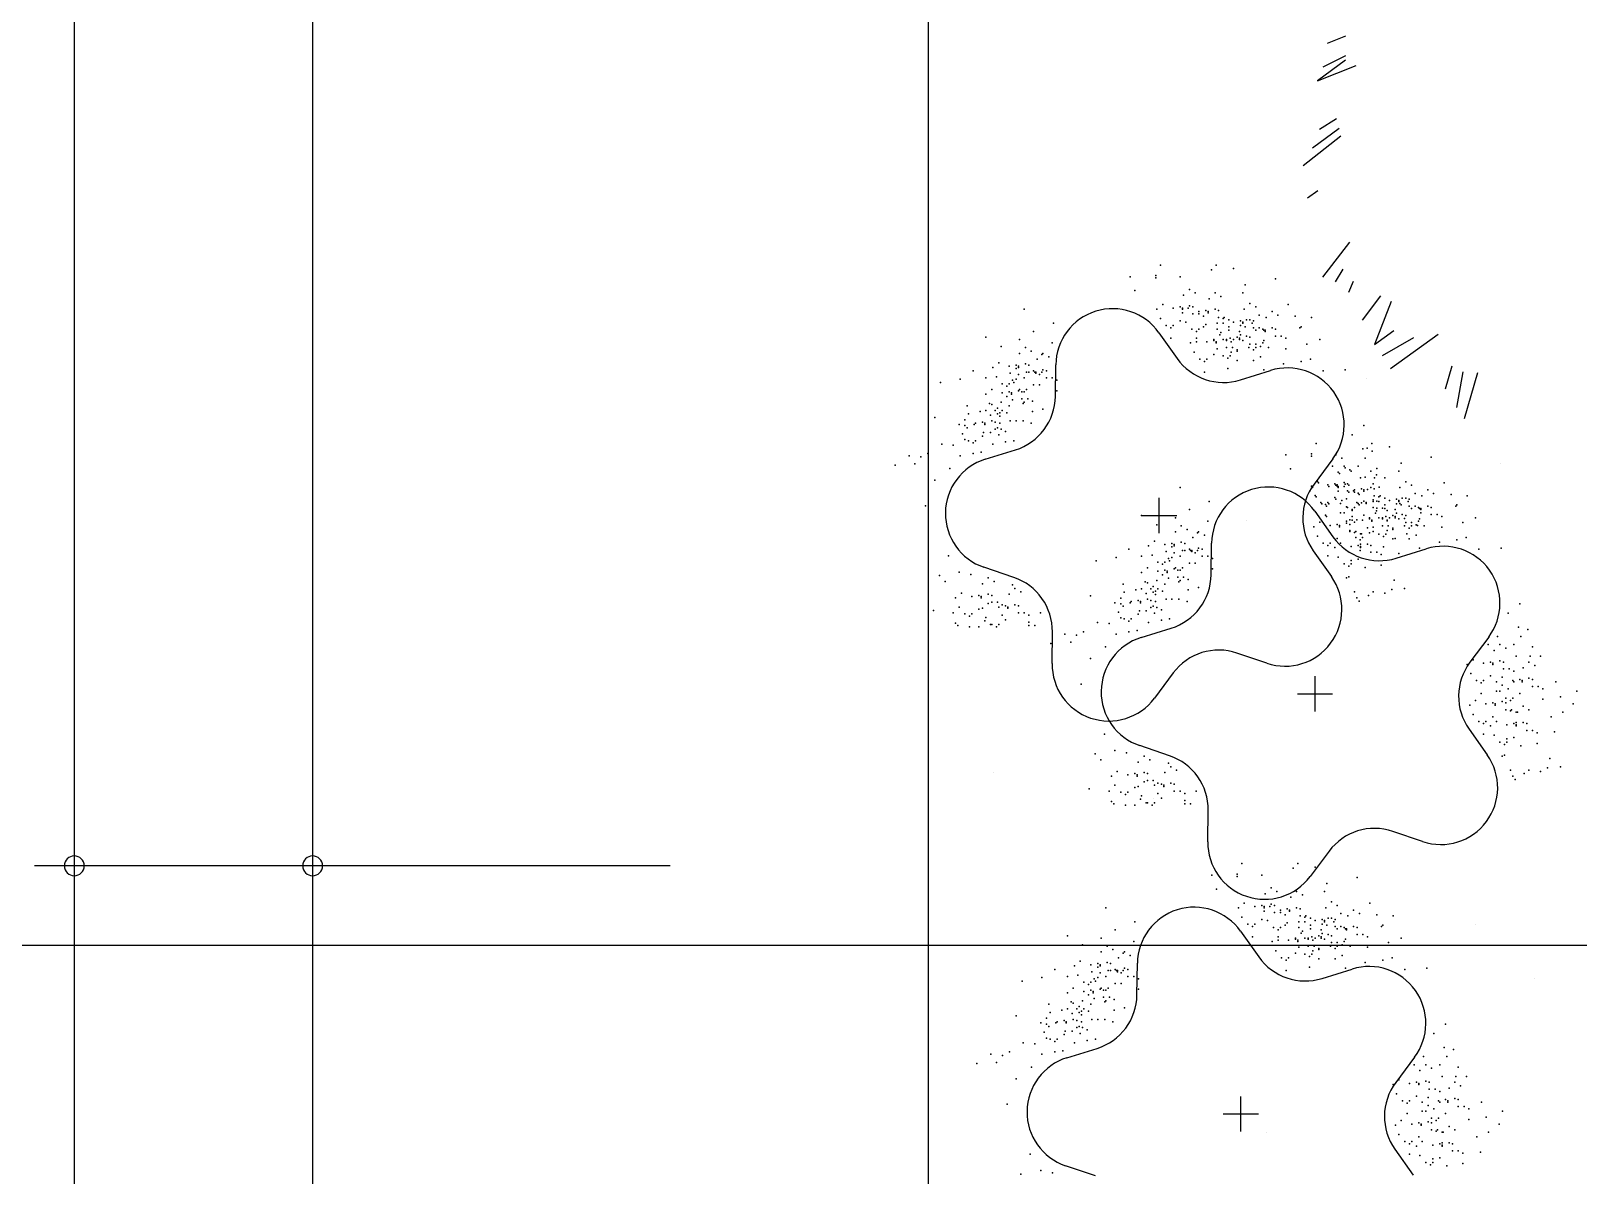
# Model space of a CAD drawing. Extents: x 3907.4 to 3911.57, y -3054.42 to -3053.7.
# Drawn here: x 3907.97238 to 3908.01133, y -3054.04981 to -3054.02101 of the extents above; entities that cross this region are included whole.
import ezdxf

# ---------------------------------------------------------------- set-up
doc = ezdxf.new("R2010")
doc.units = 0
doc.header["$LTSCALE"] = 2
doc.header["$MEASUREMENT"] = 0
doc.linetypes.add('ACAD_ISO10W100', pattern=[18, 12, -3, 0, -3])
doc.layers.get('0').update_dxf_attribs({"linetype": 'CONTINUOUS'})
for name, color, linetype in [('AKS', 11, 'CONTINUOUS'), ('AĞAÇ', 9, 'CONTINUOUS'), ('OLÇÜ', 6, 'CONTINUOUS')]:
    doc.layers.add(name, color=color, linetype=linetype)

msp = doc.modelspace()

# ---------------------------------------------------------------- linework, layer by layer
at = {"color": 0, "linetype": 'ByBlock'}
for centre, start, end in [((3907.973467, -3054.04203), 90, 270), ((3907.973467, -3054.04203), 90, 270), ((3907.973467, -3054.04203), 270, 90), ((3907.973467, -3054.04203), 270, 90), ((3907.979467, -3054.04203), 90, 270), ((3907.979467, -3054.04203), 90, 270), ((3907.979467, -3054.04203), 270, 90), ((3907.979467, -3054.04203), 270, 90)]:
    msp.add_arc(centre, 0.00025, start, end, dxfattribs=at)
at = {"layer": 'AKS', "linetype": 'ACAD_ISO10W100'}
msp.add_line((3907.955467, -3054.04403), (3908.33097, -3054.04403), dxfattribs=at)
at = {"layer": 'AĞAÇ', "color": 2}
msp.add_line((3907.99497, -3054.09203), (3907.99497, -3053.90403), dxfattribs=at)
at = {"layer": 'AĞAÇ'}
for p, q in [((3908.005475, -3054.021149), (3908.005006, -3054.021329)), ((3908.005467, -3054.021643), (3908.004897, -3054.021928)), ((3908.005471, -3054.021751), (3908.004763, -3054.022268)), ((3908.004763, -3054.022268), (3908.005742, -3054.021887)), ((3908.005242, -3054.023227), (3908.004816, -3054.023494)), ((3908.005357, -3054.02366), (3908.004408, -3054.024407)), ((3908.00531, -3054.023466), (3908.004643, -3054.023962)), ((3908.004775, -3054.02504), (3908.004513, -3054.025226)), ((3908.005572, -3054.026331), (3908.004896, -3054.027214)), ((3908.005406, -3054.027013), (3908.005208, -3054.027331)), ((3908.005661, -3054.027322), (3908.005545, -3054.027598)), ((3908.006351, -3054.027685), (3908.005893, -3054.028295)), ((3908.006623, -3054.027822), (3908.006198, -3054.028906)), ((3908.000774, -3054.02861), (3908.001233, -3054.029258)), ((3908.006198, -3054.028906), (3908.006684, -3054.028554)), ((3908.007184, -3054.028741), (3908.006391, -3054.029191)), ((3908.0078, -3054.028651), (3908.006607, -3054.029519)), ((3907.998167, -3054.030212), (3907.998176, -3054.029418)), ((3908.008151, -3054.029455), (3908.007981, -3054.03003)), ((3908.002825, -3054.029798), (3908.003583, -3054.029562)), ((3908.006002, -3054.029759), (3908.006002, -3054.029759)), ((3908.008423, -3054.029592), (3908.008262, -3054.030491)), ((3908.008795, -3054.029624), (3908.008455, -3054.030775)), ((3907.996403, -3054.031796), (3907.997161, -3054.03156)), ((3908.005155, -3054.031782), (3908.00468, -3054.032419)), ((3908.009375, -3054.031908), (3908.009375, -3054.031908)), ((3908.000781, -3054.033653), (3908.000781, -3054.032769)), ((3908.000339, -3054.033211), (3908.001223, -3054.033211)), ((3908.002986, -3054.033327), (3908.002986, -3054.033327)), ((3908.004696, -3054.033099), (3908.005155, -3054.033747)), ((3908.002089, -3054.034701), (3908.002098, -3054.033907)), ((3908.004659, -3054.0341), (3908.005117, -3054.034748)), ((3908.006747, -3054.034286), (3908.007505, -3054.03405)), ((3907.997121, -3054.034771), (3907.996369, -3054.034516)), ((3907.998082, -3054.036937), (3907.998092, -3054.036143)), ((3908.000325, -3054.036284), (3908.001083, -3054.036048)), ((3908.000789, -3054.03621), (3908.000789, -3054.03621)), ((3908.009077, -3054.036271), (3908.008602, -3054.036907)), ((3908.003491, -3054.036929), (3908.002739, -3054.036674)), ((3908.001134, -3054.037174), (3908.000659, -3054.03781)), ((3908.004703, -3054.038141), (3908.004703, -3054.037257)), ((3908.004261, -3054.037699), (3908.005145, -3054.037699)), ((3908.008581, -3054.038589), (3908.00904, -3054.039237)), ((3908.001043, -3054.039259), (3908.000291, -3054.039005)), ((3907.996607, -3054.03969), (3907.996607, -3054.03969)), ((3908.000626, -3054.040331), (3908.000626, -3054.040331)), ((3908.002005, -3054.041426), (3908.002014, -3054.040632)), ((3908.007413, -3054.041417), (3908.006661, -3054.041163)), ((3908.005056, -3054.041662), (3908.004581, -3054.042299)), ((3908.008751, -3054.043506), (3908.008751, -3054.043506)), ((3908.002829, -3054.043676), (3908.003287, -3054.044324)), ((3908.000221, -3054.045278), (3908.000231, -3054.044484)), ((3908.00488, -3054.044863), (3908.005638, -3054.044628)), ((3908.010226, -3054.044857), (3908.010226, -3054.044857)), ((3907.998458, -3054.046862), (3907.999216, -3054.046626)), ((3908.007209, -3054.046848), (3908.006735, -3054.047485)), ((3908.002836, -3054.048719), (3908.002836, -3054.047835)), ((3908.002394, -3054.048277), (3908.003278, -3054.048277)), ((3908.00349, -3054.048741), (3908.00349, -3054.048741)), ((3908.006714, -3054.049166), (3908.007172, -3054.049814)), ((3907.999176, -3054.049837), (3907.998424, -3054.049582))]:
    msp.add_line(p, q, dxfattribs=at)
for centre, start, end in [((3907.999607, -3054.029436), 35.2841, 179.2841), ((3908.0024, -3054.028432), 215.2841, 287.2841), ((3908.004008, -3054.030927), 323.2841, 107.2841), ((3907.996736, -3054.030194), 287.2841, 359.2841), ((3907.996828, -3054.033161), 107.2841, 251.2841), ((3908.003529, -3054.033925), 35.2841, 179.2841), ((3908.005826, -3054.033274), 143.2841, 215.2841), ((3908.006322, -3054.03292), 215.2841, 287.2841), ((3908.00793, -3054.035416), 323.2841, 107.2841), ((3907.996662, -3054.036125), 359.2841, 71.2841), ((3908.000658, -3054.034683), 287.2841, 359.2841), ((3908.00395, -3054.035574), 251.2841, 35.2841), ((3908.00075, -3054.03765), 107.2841, 251.2841), ((3907.999513, -3054.036955), 179.2841, 323.2841), ((3908.00228, -3054.038029), 71.2841, 143.2841), ((3908.009748, -3054.037762), 143.2841, 215.2841), ((3908.000584, -3054.040614), 359.2841, 71.2841), ((3908.007872, -3054.040063), 251.2841, 35.2841), ((3908.006202, -3054.042517), 71.2841, 143.2841), ((3908.003435, -3054.041443), 179.2841, 323.2841), ((3908.001661, -3054.044502), 35.2841, 179.2841), ((3908.004455, -3054.043498), 215.2841, 287.2841), ((3908.006063, -3054.045993), 323.2841, 107.2841), ((3907.998791, -3054.04526), 287.2841, 359.2841), ((3907.998883, -3054.048227), 107.2841, 251.2841), ((3908.007881, -3054.04834), 143.2841, 215.2841)]:
    msp.add_arc(centre, 0.00143, start, end, dxfattribs=at)
for p in [(3908.000048, -3054.0272), (3908.000692, -3054.02717), (3908.00081, -3054.026907), (3908.001307, -3054.0272), (3908.002098, -3054.027024), (3908.002215, -3054.026907), (3908.002654, -3054.026995), (3908.000165, -3054.027551), (3908.000692, -3054.027229), (3908.001542, -3054.027522), (3908.002947, -3054.027405), (3908.003709, -3054.027258), (3908.000868, -3054.027902), (3908.001307, -3054.027961), (3908.001395, -3054.027668), (3908.001542, -3054.027932), (3908.00163, -3054.027961), (3908.001688, -3054.02761), (3908.00204, -3054.027756), (3908.002186, -3054.02761), (3908.002332, -3054.027697), (3908.002889, -3054.02761), (3908.003064, -3054.027873), (3908.003211, -3054.027961), (3908.004031, -3054.027902), (3907.997383, -3054.02802), (3907.998116, -3054.028371), (3908.000722, -3054.02802), (3908.00081, -3054.028254), (3908.001132, -3054.02799), (3908.001307, -3054.028312), (3908.001366, -3054.02799), (3908.001366, -3054.02802), (3908.001366, -3054.028107), (3908.001454, -3054.028342), (3908.001512, -3054.02799), (3908.00163, -3054.028137), (3908.001776, -3054.028078), (3908.001776, -3054.028137), (3908.001893, -3054.028195), (3908.001952, -3054.028049), (3908.00201, -3054.028078), (3908.00201, -3054.028107), (3908.002186, -3054.02802), (3908.002244, -3054.028371), (3908.002274, -3054.028049), (3908.002274, -3054.028224), (3908.002391, -3054.028254), (3908.002391, -3054.028371), (3908.00242, -3054.028224), (3908.002537, -3054.028283), (3908.002654, -3054.028342), (3908.00283, -3054.028312), (3908.002889, -3054.028342), (3908.002889, -3054.028371), (3908.002918, -3054.02802), (3908.002977, -3054.028283), (3908.003064, -3054.028283), (3908.003123, -3054.028371), (3908.003152, -3054.028312), (3908.003299, -3054.028166), (3908.003474, -3054.028224), (3908.003621, -3054.028078), (3908.003767, -3054.028166), (3908.004206, -3054.028195), (3908.004616, -3054.028224), (3907.996417, -3054.028722), (3907.997618, -3054.028576), (3908.000956, -3054.028429), (3908.001073, -3054.028488), (3908.001073, -3054.028751), (3908.001132, -3054.028429), (3908.0016, -3054.028517), (3908.001717, -3054.028576), (3908.001717, -3054.028751), (3908.001776, -3054.028517), (3908.001893, -3054.028459), (3908.001952, -3054.0284), (3908.002244, -3054.028517), (3908.002303, -3054.028664), (3908.002332, -3054.028605), (3908.002537, -3054.028459), (3908.002537, -3054.028547), (3908.002567, -3054.028751), (3908.002742, -3054.028722), (3908.002801, -3054.028576), (3908.002801, -3054.028751), (3908.00283, -3054.028429), (3908.00283, -3054.028664), (3908.002947, -3054.028459), (3908.002977, -3054.028693), (3908.003064, -3054.028722), (3908.003152, -3054.028488), (3908.003211, -3054.028547), (3908.003299, -3054.028488), (3908.003387, -3054.028517), (3908.003416, -3054.028547), (3908.003445, -3054.028547), (3908.003445, -3054.028576), (3908.003621, -3054.028488), (3908.003709, -3054.028517), (3908.003709, -3054.028693), (3908.003855, -3054.028693), (3908.003972, -3054.028751), (3908.004324, -3054.028488), (3908.004353, -3054.028459), (3907.996798, -3054.028956), (3907.997266, -3054.028781), (3907.997266, -3054.029132), (3907.997413, -3054.028986), (3907.997559, -3054.029074), (3907.997852, -3054.029132), (3907.998086, -3054.028869), (3908.001571, -3054.028869), (3908.001659, -3054.029103), (3908.001717, -3054.028839), (3908.001981, -3054.028839), (3908.002157, -3054.028781), (3908.002157, -3054.02881), (3908.002215, -3054.028839), (3908.002215, -3054.028869), (3908.002244, -3054.029015), (3908.002391, -3054.028781), (3908.002479, -3054.028781), (3908.002479, -3054.02881), (3908.002479, -3054.028986), (3908.002596, -3054.028839), (3908.002596, -3054.029103), (3908.002625, -3054.028986), (3908.002654, -3054.028781), (3908.002742, -3054.029044), (3908.002742, -3054.029074), (3908.002801, -3054.028781), (3908.002889, -3054.02881), (3908.003035, -3054.028986), (3908.003064, -3054.028898), (3908.003152, -3054.029044), (3908.003211, -3054.028898), (3908.003211, -3054.028986), (3908.003328, -3054.028956), (3908.003387, -3054.028869), (3908.003416, -3054.02881), (3908.003533, -3054.028986), (3908.003972, -3054.029015), (3908.004499, -3054.028898), (3908.004821, -3054.028781), (3907.996593, -3054.029483), (3907.996739, -3054.029366), (3907.997003, -3054.029454), (3907.997178, -3054.029425), (3907.997178, -3054.029513), (3907.997237, -3054.029454), (3907.997237, -3054.029483), (3907.997413, -3054.029396), (3907.997501, -3054.029425), (3907.997706, -3054.029278), (3907.997823, -3054.029161), (3907.997998, -3054.02922), (3908.001805, -3054.029278), (3908.001922, -3054.029337), (3908.001981, -3054.029278), (3908.002157, -3054.029161), (3908.002391, -3054.029191), (3908.002508, -3054.029249), (3908.002508, -3054.029513), (3908.002567, -3054.029191), (3908.002742, -3054.029308), (3908.003152, -3054.029308), (3908.003328, -3054.02922), (3908.003914, -3054.029396), (3908.004353, -3054.029337), (3908.004587, -3054.029278), (3907.995275, -3054.029864), (3907.995773, -3054.029776), (3907.996095, -3054.029571), (3907.996417, -3054.029747), (3907.996681, -3054.029718), (3907.996827, -3054.029893), (3907.997003, -3054.029893), (3907.997032, -3054.02963), (3907.997091, -3054.029805), (3907.99712, -3054.029864), (3907.997178, -3054.029776), (3907.997237, -3054.029659), (3907.997383, -3054.029747), (3907.997442, -3054.0296), (3907.997501, -3054.0296), (3907.997618, -3054.029571), (3907.997618, -3054.029923), (3907.997647, -3054.029601), (3907.997676, -3054.029601), (3907.997676, -3054.02963), (3907.997764, -3054.029659), (3907.997764, -3054.029923), (3907.997823, -3054.029601), (3907.997852, -3054.029542), (3907.99794, -3054.029571), (3907.99794, -3054.029747), (3907.998086, -3054.029747), (3907.998203, -3054.029805), (3908.001922, -3054.0296), (3908.003416, -3054.029542), (3908.004909, -3054.029571), (3908.005466, -3054.029542), (3907.996417, -3054.030157), (3907.996564, -3054.03004), (3907.996827, -3054.030127), (3907.996944, -3054.029952), (3907.996944, -3054.030215), (3907.997003, -3054.030098), (3907.997061, -3054.030127), (3907.997061, -3054.030157), (3907.997091, -3054.030303), (3907.997237, -3054.030069), (3907.997266, -3054.03004), (3907.997325, -3054.030098), (3907.997325, -3054.030274), (3907.997383, -3054.030098), (3907.997442, -3054.03004), (3907.997471, -3054.030274), (3907.998203, -3054.030069), (3907.995949, -3054.03045), (3907.995978, -3054.030654), (3907.996271, -3054.030596), (3907.996417, -3054.030567), (3907.996505, -3054.030391), (3907.996534, -3054.030684), (3907.996564, -3054.03042), (3907.996651, -3054.030567), (3907.99671, -3054.030508), (3907.99671, -3054.030654), (3907.996768, -3054.030625), (3907.996798, -3054.030362), (3907.996827, -3054.030567), (3907.996944, -3054.030625), (3907.997003, -3054.03045), (3907.997354, -3054.030391), (3907.997383, -3054.030362), (3907.997588, -3054.030332), (3907.997588, -3054.030596), (3907.997852, -3054.030537), (3907.995129, -3054.030742), (3907.995744, -3054.030918), (3907.99589, -3054.030801), (3907.99589, -3054.030947), (3907.995949, -3054.031006), (3907.996124, -3054.030918), (3907.996154, -3054.030889), (3907.996329, -3054.030859), (3907.996388, -3054.030889), (3907.996388, -3054.030918), (3907.996564, -3054.03083), (3907.996651, -3054.030859), (3907.996651, -3054.031035), (3907.99671, -3054.031006), (3907.996768, -3054.030713), (3907.996768, -3054.030889), (3907.996798, -3054.031035), (3907.996915, -3054.031094), (3907.997032, -3054.03083), (3907.997178, -3054.03083), (3907.997354, -3054.03083), (3907.997559, -3054.030889), (3908.005934, -3054.030947), (3907.995304, -3054.031416), (3907.995597, -3054.031445), (3907.995831, -3054.031152), (3907.99589, -3054.031299), (3907.995978, -3054.031328), (3907.996095, -3054.031386), (3907.996154, -3054.031328), (3907.996329, -3054.031211), (3907.996359, -3054.031123), (3907.996534, -3054.031123), (3907.996593, -3054.031416), (3907.996739, -3054.031181), (3907.996915, -3054.031357), (3907.99712, -3054.031328), (3908.004732, -3054.031396), (3908.005641, -3054.031181), (3908.006137, -3054.031396), (3908.006576, -3054.031483), (3907.994484, -3054.031708), (3907.994777, -3054.031738), (3907.994953, -3054.03165), (3907.995773, -3054.031708), (3907.996095, -3054.03165), (3907.9963, -3054.031621), (3908.00397, -3054.031688), (3908.004615, -3054.031659), (3908.004615, -3054.031718), (3908.005229, -3054.031688), (3908.005378, -3054.031767), (3908.005905, -3054.031533), (3908.005963, -3054.031767), (3908.00602, -3054.031513), (3908.006139, -3054.031591), (3908.007631, -3054.031747), (3907.994133, -3054.031943), (3907.994631, -3054.031913), (3907.995509, -3054.032031), (3908.004087, -3054.03204), (3908.005144, -3054.031972), (3908.00529, -3054.032118), (3908.005317, -3054.032157), (3908.005436, -3054.031972), (3908.005464, -3054.03201), (3908.005583, -3054.03206), (3908.00561, -3054.032098), (3908.005788, -3054.031972), (3908.005846, -3054.032265), (3908.005962, -3054.032245), (3908.006108, -3054.032098), (3908.006198, -3054.032265), (3908.006254, -3054.032186), (3908.006256, -3054.032031), (3908.006461, -3054.032265), (3908.006811, -3054.032098), (3908.006869, -3054.031893), (3907.995129, -3054.032323), (3908.001305, -3054.032508), (3908.004616, -3054.03247), (3908.004644, -3054.032508), (3908.004763, -3054.032353), (3908.00479, -3054.032391), (3908.005026, -3054.03244), (3908.005054, -3054.032479), (3908.005202, -3054.032411), (3908.005229, -3054.03245), (3908.005261, -3054.03244), (3908.005261, -3054.03247), (3908.005288, -3054.032479), (3908.005288, -3054.032508), (3908.005288, -3054.032596), (3908.005434, -3054.032479), (3908.005436, -3054.032382), (3908.005464, -3054.03242), (3908.005524, -3054.032411), (3908.005524, -3054.032587), (3908.005552, -3054.03245), (3908.005552, -3054.032625), (3908.005671, -3054.032587), (3908.005698, -3054.032567), (3908.005698, -3054.032625), (3908.005788, -3054.032645), (3908.005874, -3054.032537), (3908.005932, -3054.032567), (3908.005932, -3054.032596), (3908.006022, -3054.032558), (3908.006108, -3054.032508), (3908.006168, -3054.032411), (3908.006196, -3054.032537), (3908.006315, -3054.032499), (3908.00684, -3054.032508), (3908.006986, -3054.032362), (3908.007133, -3054.03245), (3908.007221, -3054.032655), (3908.007543, -3054.032567), (3908.007689, -3054.032655), (3908.007953, -3054.032391), (3907.994894, -3054.032967), (3908.002038, -3054.032859), (3908.004704, -3054.032704), (3908.004732, -3054.032742), (3908.004851, -3054.03288), (3908.004878, -3054.032918), (3908.004968, -3054.032938), (3908.004995, -3054.032977), (3908.005026, -3054.03288), (3908.005054, -3054.032918), (3908.005202, -3054.032762), (3908.005229, -3054.032801), (3908.005349, -3054.032909), (3908.005376, -3054.03283), (3908.005495, -3054.032792), (3908.005495, -3054.032997), (3908.005522, -3054.033006), (3908.005698, -3054.033006), (3908.005758, -3054.03288), (3908.005788, -3054.032909), (3908.005815, -3054.032684), (3908.005815, -3054.032947), (3908.005874, -3054.032889), (3908.005934, -3054.03285), (3908.005993, -3054.03288), (3908.005993, -3054.032909), (3908.006167, -3054.032859), (3908.006167, -3054.033006), (3908.006168, -3054.032821), (3908.006196, -3054.032713), (3908.006256, -3054.03285), (3908.006256, -3054.033026), (3908.006313, -3054.032742), (3908.006313, -3054.032859), (3908.006342, -3054.032713), (3908.006403, -3054.033026), (3908.006459, -3054.032772), (3908.006459, -3054.032947), (3908.006459, -3054.033035), (3908.006576, -3054.03283), (3908.006752, -3054.032801), (3908.006752, -3054.032918), (3908.006811, -3054.03283), (3908.006811, -3054.032859), (3908.006842, -3054.032909), (3908.006869, -3054.032947), (3908.006899, -3054.032772), (3908.006986, -3054.032772), (3908.007045, -3054.032859), (3908.007074, -3054.032801), (3908.007074, -3054.032977), (3908.007133, -3054.033035), (3908.007221, -3054.032977), (3908.007309, -3054.033006), (3908.007338, -3054.033035), (3908.007367, -3054.033035), (3908.007396, -3054.032713), (3908.007543, -3054.032977), (3908.007631, -3054.033006), (3908.008129, -3054.032684), (3908.008246, -3054.032977), (3908.008275, -3054.032947), (3908.008538, -3054.032713), (3908.000339, -3054.033211), (3908.001188, -3054.033269), (3908.00154, -3054.033064), (3908.002008, -3054.033357), (3908.004821, -3054.033377), (3908.004968, -3054.033202), (3908.004995, -3054.03324), (3908.005349, -3054.033143), (3908.005436, -3054.033143), (3908.005493, -3054.033357), (3908.005495, -3054.033407), (3908.005583, -3054.033319), (3908.005639, -3054.033064), (3908.005639, -3054.03324), (3908.005639, -3054.033328), (3908.005641, -3054.033084), (3908.0057, -3054.033377), (3908.005758, -3054.033319), (3908.005903, -3054.033328), (3908.005934, -3054.033202), (3908.006079, -3054.033269), (3908.006079, -3054.033299), (3908.006137, -3054.033328), (3908.006137, -3054.033357), (3908.006225, -3054.033152), (3908.006254, -3054.033094), (3908.006313, -3054.033269), (3908.006401, -3054.033269), (3908.006401, -3054.033299), (3908.006489, -3054.03324), (3908.006518, -3054.033328), (3908.00652, -3054.033085), (3908.00652, -3054.033348), (3908.006576, -3054.033269), (3908.006664, -3054.033211), (3908.006723, -3054.033064), (3908.006723, -3054.03324), (3908.006723, -3054.033269), (3908.006752, -3054.033152), (3908.006811, -3054.033299), (3908.006899, -3054.033182), (3908.006959, -3054.033289), (3908.006986, -3054.033211), (3908.006986, -3054.033386), (3908.007133, -3054.033386), (3908.007309, -3054.033357), (3908.007338, -3054.033299), (3908.007367, -3054.033064), (3908.007369, -3054.033143), (3908.007631, -3054.033182), (3908.007777, -3054.033182), (3908.007894, -3054.03324), (3908.008421, -3054.033386), (3908.008743, -3054.033269), (3908.00072, -3054.033445), (3908.001188, -3054.033621), (3908.001335, -3054.033474), (3908.001481, -3054.033562), (3908.001628, -3054.033767), (3908.001745, -3054.03365), (3908.001774, -3054.033621), (3908.00192, -3054.033709), (3908.004675, -3054.033494), (3908.004763, -3054.033729), (3908.005085, -3054.033465), (3908.005261, -3054.033436), (3908.005261, -3054.033787), (3908.005319, -3054.033465), (3908.005319, -3054.033494), (3908.005581, -3054.033591), (3908.005583, -3054.033436), (3908.005583, -3054.033611), (3908.0057, -3054.033641), (3908.005727, -3054.033767), (3908.005729, -3054.033611), (3908.005846, -3054.03367), (3908.005876, -3054.03367), (3908.005903, -3054.033767), (3908.006022, -3054.033524), (3908.006079, -3054.03365), (3908.006167, -3054.033504), (3908.006168, -3054.033611), (3908.006313, -3054.033679), (3908.006401, -3054.033474), (3908.00643, -3054.033738), (3908.006489, -3054.033679), (3908.006518, -3054.033591), (3908.006547, -3054.033474), (3908.006664, -3054.033533), (3908.006664, -3054.033562), (3908.006664, -3054.033796), (3908.006725, -3054.033787), (3908.006957, -3054.033474), (3908.007018, -3054.03367), (3908.007074, -3054.033533), (3908.007074, -3054.033796), (3908.007133, -3054.033474), (3908.00725, -3054.033445), (3908.00725, -3054.033709), (3908.007281, -3054.033465), (3908.007455, -3054.033474), (3908.007894, -3054.033504), (3908.008509, -3054.033767), (3908.000017, -3054.03406), (3908.000515, -3054.033972), (3908.000603, -3054.034206), (3908.000661, -3054.033855), (3908.000925, -3054.033943), (3908.000954, -3054.034118), (3908.001101, -3054.033913), (3908.001101, -3054.034001), (3908.001159, -3054.033943), (3908.001159, -3054.033972), (3908.001159, -3054.034148), (3908.001335, -3054.033884), (3908.001364, -3054.034089), (3908.001423, -3054.033913), (3908.001423, -3054.034089), (3908.00154, -3054.03406), (3908.001569, -3054.034089), (3908.001598, -3054.034089), (3908.001598, -3054.034118), (3908.001686, -3054.034148), (3908.001745, -3054.034089), (3908.001774, -3054.034031), (3908.001862, -3054.03406), (3908.004909, -3054.033904), (3908.005026, -3054.033963), (3908.005085, -3054.033904), (3908.005202, -3054.034021), (3908.005349, -3054.033904), (3908.005612, -3054.033992), (3908.005788, -3054.033963), (3908.005844, -3054.033826), (3908.005844, -3054.034089), (3908.005846, -3054.033934), (3908.005846, -3054.033992), (3908.005846, -3054.034021), (3908.006022, -3054.033934), (3908.00611, -3054.033963), (3908.00611, -3054.034138), (3908.006256, -3054.034138), (3908.006373, -3054.034197), (3908.00643, -3054.034001), (3908.006813, -3054.034168), (3908.007338, -3054.034031), (3908.007836, -3054.033884), (3908.008275, -3054.033826), (3908.008831, -3054.03406), (3908.009388, -3054.034031), (3907.99548, -3054.034226), (3907.999197, -3054.034353), (3907.999695, -3054.034265), (3908.000339, -3054.034235), (3908.000486, -3054.034528), (3908.000749, -3054.034382), (3908.000866, -3054.03444), (3908.000925, -3054.034382), (3908.000925, -3054.034587), (3908.001013, -3054.034294), (3908.001042, -3054.034353), (3908.001101, -3054.034265), (3908.001159, -3054.034558), (3908.001188, -3054.034528), (3908.001247, -3054.034587), (3908.001305, -3054.034235), (3908.001305, -3054.034587), (3908.001364, -3054.034528), (3908.00154, -3054.034411), (3908.001686, -3054.034411), (3908.001862, -3054.034235), (3908.002008, -3054.034236), (3908.002125, -3054.034294), (3908.002125, -3054.034558), (3908.005026, -3054.034226), (3908.00529, -3054.034256), (3908.005436, -3054.034431), (3908.005553, -3054.03449), (3908.005612, -3054.034343), (3908.005612, -3054.034431), (3908.005788, -3054.034314), (3908.005963, -3054.034519), (3908.006373, -3054.034461), (3907.995246, -3054.034724), (3907.995392, -3054.03487), (3907.995744, -3054.034636), (3907.996036, -3054.034695), (3907.996329, -3054.034929), (3907.996476, -3054.034783), (3907.996622, -3054.03487), (3907.997091, -3054.034958), (3907.999871, -3054.034938), (3908.000339, -3054.034645), (3908.000427, -3054.03488), (3908.000486, -3054.034909), (3908.00072, -3054.03485), (3908.000749, -3054.034616), (3908.000866, -3054.034704), (3908.000925, -3054.034938), (3908.000983, -3054.034616), (3908.000983, -3054.034645), (3908.001013, -3054.034792), (3908.001247, -3054.034762), (3908.001276, -3054.03488), (3908.001305, -3054.03485), (3908.001393, -3054.034762), (3908.00151, -3054.034821), (3908.005495, -3054.034783), (3908.005553, -3054.034753), (3908.006696, -3054.034841), (3907.995656, -3054.03528), (3907.995802, -3054.035163), (3907.996066, -3054.035251), (3907.996241, -3054.035222), (3907.9963, -3054.035251), (3907.9963, -3054.03528), (3907.996476, -3054.035192), (3907.996564, -3054.035222), (3907.997003, -3054.035192), (3907.997149, -3054.035046), (3907.997296, -3054.035134), (3907.999051, -3054.035231), (3907.999812, -3054.035289), (3907.9999, -3054.035143), (3908.000076, -3054.035377), (3908.000193, -3054.035085), (3908.000251, -3054.035348), (3908.00031, -3054.035377), (3908.000339, -3054.035055), (3908.000456, -3054.035172), (3908.000486, -3054.035319), (3908.000573, -3054.035055), (3908.000573, -3054.035348), (3908.000632, -3054.034997), (3908.000632, -3054.035143), (3908.000691, -3054.035114), (3908.000691, -3054.035202), (3908.000691, -3054.035377), (3908.000749, -3054.035055), (3908.000866, -3054.035114), (3908.000954, -3054.035319), (3908.001101, -3054.035319), (3908.001276, -3054.035319), (3908.001481, -3054.035377), (3908.00151, -3054.035085), (3908.001774, -3054.035026), (3908.0057, -3054.035134), (3908.005758, -3054.03528), (3908.005817, -3054.035368), (3908.006051, -3054.035222), (3908.006168, -3054.035134), (3908.006461, -3054.035163), (3908.006637, -3054.035075), (3908.006959, -3054.035046), (3907.995099, -3054.035602), (3907.995597, -3054.035661), (3907.995744, -3054.035515), (3907.99589, -3054.03569), (3907.996007, -3054.035749), (3907.996066, -3054.03569), (3907.996241, -3054.035573), (3907.996329, -3054.035544), (3907.996476, -3054.035427), (3907.996564, -3054.035397), (3907.99671, -3054.035397), (3907.996739, -3054.035515), (3907.996827, -3054.035456), (3907.996827, -3054.035719), (3907.996915, -3054.035485), (3907.996973, -3054.035515), (3907.996973, -3054.035544), (3907.997149, -3054.035456), (3907.997237, -3054.035485), (3907.997237, -3054.035661), (3907.997383, -3054.035661), (3907.997501, -3054.035719), (3907.997793, -3054.035661), (3907.999666, -3054.035407), (3907.999753, -3054.035641), (3907.999812, -3054.035436), (3907.999871, -3054.035494), (3908.000046, -3054.035407), (3908.000251, -3054.035699), (3908.000281, -3054.035612), (3908.00031, -3054.035407), (3908.000456, -3054.035612), (3908.000573, -3054.035524), (3908.000632, -3054.035494), (3908.000661, -3054.03567), (3908.00072, -3054.035524), (3908.000837, -3054.035582), (3908.009563, -3054.03567), (3908.009856, -3054.035436), (3907.995656, -3054.035924), (3907.995714, -3054.035983), (3907.996007, -3054.036012), (3907.996241, -3054.036012), (3907.996388, -3054.035866), (3907.996417, -3054.035778), (3907.996534, -3054.035954), (3907.996564, -3054.035954), (3907.996681, -3054.036012), (3907.996739, -3054.035954), (3907.996915, -3054.035837), (3907.997501, -3054.035895), (3907.997501, -3054.035983), (3907.997647, -3054.035983), (3907.998875, -3054.036139), (3907.999226, -3054.035904), (3907.999519, -3054.035934), (3907.999812, -3054.035787), (3907.9999, -3054.035816), (3908.000017, -3054.035875), (3908.000017, -3054.036139), (3908.000076, -3054.035816), (3908.000222, -3054.036109), (3908.000515, -3054.035904), (3908.000837, -3054.035846), (3908.001042, -3054.035816), (3908.009827, -3054.036021), (3908.010061, -3054.03608), (3907.998055, -3054.036431), (3907.998406, -3054.036197), (3907.998553, -3054.036402), (3907.998699, -3054.036226), (3907.999431, -3054.036519), (3907.999695, -3054.036197), (3908.009066, -3054.036461), (3908.0093, -3054.036256), (3908.009358, -3054.036461), (3908.009505, -3054.036548), (3908.00971, -3054.036461), (3908.009885, -3054.036256), (3908.010178, -3054.036519), (3907.999051, -3054.036812), (3908.008685, -3054.036841), (3908.008948, -3054.036929), (3908.009124, -3054.0369), (3908.009183, -3054.036929), (3908.009212, -3054.036607), (3908.009358, -3054.03687), (3908.009446, -3054.0369), (3908.009768, -3054.036753), (3908.01009, -3054.0369), (3908.01012, -3054.036753), (3908.010383, -3054.036753), (3908.008538, -3054.036958), (3908.008626, -3054.037192), (3908.009124, -3054.037251), (3908.009183, -3054.036958), (3908.009417, -3054.03728), (3908.009446, -3054.037075), (3908.009593, -3054.037075), (3908.00971, -3054.037134), (3908.009944, -3054.037046), (3908.01009, -3054.03731), (3908.010237, -3054.036988), (3907.998816, -3054.037456), (3908.008773, -3054.037368), (3908.00889, -3054.037427), (3908.00889, -3054.03769), (3908.008948, -3054.037368), (3908.009271, -3054.037397), (3908.009271, -3054.037632), (3908.009358, -3054.037632), (3908.009417, -3054.037485), (3908.009563, -3054.037573), (3908.009681, -3054.037368), (3908.00971, -3054.037397), (3908.009856, -3054.037339), (3908.009856, -3054.03769), (3908.009915, -3054.037368), (3908.009915, -3054.037397), (3908.010178, -3054.037339), (3908.010178, -3054.037515), (3908.010325, -3054.037515), (3908.010442, -3054.037573), (3908.010764, -3054.037397), (3908.011291, -3054.037632), (3908.008597, -3054.037983), (3908.008743, -3054.037866), (3908.009007, -3054.037954), (3908.009183, -3054.037924), (3908.009241, -3054.037954), (3908.009241, -3054.037983), (3908.009417, -3054.037895), (3908.009505, -3054.037807), (3908.009505, -3054.037924), (3908.009505, -3054.0381), (3908.009622, -3054.037866), (3908.009651, -3054.0381), (3908.009681, -3054.037807), (3908.009944, -3054.038012), (3908.01009, -3054.0381), (3908.010442, -3054.037837), (3908.010881, -3054.037778), (3908.011203, -3054.037954), (3908.008685, -3054.038217), (3908.008831, -3054.038393), (3908.008948, -3054.038451), (3908.009007, -3054.038393), (3908.009183, -3054.038276), (3908.009271, -3054.038393), (3908.009534, -3054.038481), (3908.009622, -3054.038129), (3908.00971, -3054.038451), (3908.009768, -3054.038159), (3908.009768, -3054.038422), (3908.009768, -3054.038481), (3908.009798, -3054.038159), (3908.009944, -3054.038422), (3908.010032, -3054.038451), (3908.010647, -3054.038276), (3908.01094, -3054.038159), (3907.999402, -3054.038715), (3908.008948, -3054.038715), (3908.009124, -3054.03851), (3908.009212, -3054.038744), (3908.009534, -3054.038832), (3908.00971, -3054.038803), (3908.009768, -3054.03851), (3908.010032, -3054.038627), (3908.010178, -3054.038627), (3908.010295, -3054.038686), (3908.010735, -3054.038656), (3907.999168, -3054.039213), (3907.999666, -3054.039125), (3907.999958, -3054.039183), (3908.000398, -3054.039271), (3908.009358, -3054.03892), (3908.009417, -3054.039271), (3908.009476, -3054.038978), (3908.009476, -3054.039242), (3908.009534, -3054.03892), (3908.009885, -3054.039008), (3908.010295, -3054.038949), (3907.999314, -3054.039359), (3907.999724, -3054.039652), (3908.000251, -3054.039418), (3908.000544, -3054.039359), (3908.001013, -3054.039447), (3908.001071, -3054.039535), (3908.001218, -3054.039623), (3908.009622, -3054.039623), (3908.01009, -3054.039622), (3908.010383, -3054.039652), (3908.010559, -3054.039564), (3908.010618, -3054.03933), (3908.010881, -3054.039535), (3907.999578, -3054.039769), (3907.999666, -3054.040003), (3907.999988, -3054.03974), (3908.000163, -3054.03971), (3908.000222, -3054.03974), (3908.000222, -3054.039769), (3908.000251, -3054.040032), (3908.000398, -3054.039681), (3908.000398, -3054.039915), (3908.000486, -3054.03971), (3908.000486, -3054.039886), (3908.000632, -3054.039886), (3908.000661, -3054.040003), (3908.000749, -3054.039945), (3908.000837, -3054.039974), (3908.000896, -3054.040003), (3908.000896, -3054.040032), (3908.000925, -3054.039681), (3908.001071, -3054.039945), (3908.001159, -3054.039974), (3908.009681, -3054.039769), (3908.009739, -3054.039857), (3908.009973, -3054.03971), (3907.999021, -3054.040091), (3907.999519, -3054.040149), (3907.999578, -3054.040413), (3907.999812, -3054.040179), (3907.999929, -3054.040237), (3907.999988, -3054.040179), (3908.000163, -3054.040062), (3908.00031, -3054.040354), (3908.000339, -3054.040267), (3908.000456, -3054.040442), (3908.000486, -3054.040442), (3908.000661, -3054.040442), (3908.000749, -3054.040208), (3908.000837, -3054.040325), (3908.001159, -3054.040149), (3908.001305, -3054.04015), (3908.001423, -3054.040208), (3908.001423, -3054.040384), (3908.001715, -3054.040149), (3907.999636, -3054.040472), (3907.999929, -3054.040501), (3908.000163, -3054.040501), (3908.000603, -3054.040501), (3908.001423, -3054.040472), (3908.001569, -3054.040472), (3908.002864, -3054.041973), (3908.00427, -3054.041973), (3908.002103, -3054.042266), (3908.002747, -3054.042236), (3908.002747, -3054.042295), (3908.003362, -3054.042266), (3908.004153, -3054.04209), (3908.004709, -3054.042061), (3908.005763, -3054.042324), (3908.00222, -3054.042617), (3908.00345, -3054.042734), (3908.003596, -3054.042588), (3908.003743, -3054.042676), (3908.004241, -3054.042676), (3908.004387, -3054.042763), (3908.004943, -3054.042676), (3908.005002, -3054.042471), (3907.999438, -3054.043085), (3908.002776, -3054.043085), (3908.002923, -3054.042968), (3908.003186, -3054.043056), (3908.003362, -3054.043027), (3908.003421, -3054.043056), (3908.003421, -3054.043085), (3908.003567, -3054.043056), (3908.003596, -3054.042998), (3908.003684, -3054.043027), (3908.003831, -3054.043144), (3908.004006, -3054.043115), (3908.004065, -3054.043144), (3908.004094, -3054.042822), (3908.004241, -3054.043085), (3908.004328, -3054.043115), (3908.004973, -3054.043085), (3908.005119, -3054.042939), (3908.005265, -3054.043027), (3908.005675, -3054.043144), (3908.006085, -3054.042968), (3908.00017, -3054.043437), (3908.002864, -3054.04332), (3908.003011, -3054.043495), (3908.003128, -3054.043554), (3908.003186, -3054.043495), (3908.003362, -3054.043378), (3908.003421, -3054.043173), (3908.003508, -3054.043407), (3908.003684, -3054.043203), (3908.003831, -3054.043203), (3908.003948, -3054.043261), (3908.003948, -3054.043525), (3908.004006, -3054.043466), (3908.004065, -3054.043173), (3908.004299, -3054.043437), (3908.004328, -3054.04329), (3908.004445, -3054.04332), (3908.004445, -3054.043437), (3908.004475, -3054.04329), (3908.004592, -3054.043349), (3908.004592, -3054.043525), (3908.004709, -3054.043407), (3908.004885, -3054.043378), (3908.004885, -3054.043495), (3908.004943, -3054.043407), (3908.004943, -3054.043437), (3908.005002, -3054.043525), (3908.005031, -3054.043349), (3908.005119, -3054.043349), (3908.005178, -3054.043437), (3908.005207, -3054.043378), (3908.005207, -3054.043554), (3908.005353, -3054.043232), (3908.005353, -3054.043554), (3908.005529, -3054.04329), (3908.005675, -3054.043554), (3908.005822, -3054.043232), (3908.006261, -3054.043261), (3908.006378, -3054.043554), (3908.006407, -3054.043525), (3908.006671, -3054.04329), (3907.998472, -3054.043788), (3907.999321, -3054.043847), (3907.999672, -3054.043642), (3908.000141, -3054.043934), (3908.003128, -3054.043817), (3908.003626, -3054.043934), (3908.003655, -3054.043583), (3908.003772, -3054.043642), (3908.003772, -3054.043817), (3908.003772, -3054.043905), (3908.003831, -3054.043583), (3908.004036, -3054.043905), (3908.004211, -3054.043847), (3908.004211, -3054.043876), (3908.00427, -3054.043905), (3908.00427, -3054.043934), (3908.004299, -3054.043583), (3908.004358, -3054.043729), (3908.004387, -3054.043671), (3908.004445, -3054.043847), (3908.004533, -3054.043847), (3908.004533, -3054.043876), (3908.004592, -3054.043612), (3908.004621, -3054.043817), (3908.00465, -3054.043905), (3908.004709, -3054.043847), (3908.004797, -3054.043788), (3908.004855, -3054.043642), (3908.004855, -3054.043817), (3908.004855, -3054.043847), (3908.004885, -3054.04373), (3908.004943, -3054.043876), (3908.005031, -3054.043759), (3908.005119, -3054.043788), (3908.005265, -3054.043612), (3908.005441, -3054.043583), (3908.005441, -3054.043934), (3908.00547, -3054.043612), (3908.00547, -3054.043876), (3908.0055, -3054.043612), (3908.0055, -3054.043642), (3908.005763, -3054.043583), (3908.005763, -3054.043759), (3908.00591, -3054.043759), (3908.006027, -3054.043817), (3908.006876, -3054.043847), (3907.998852, -3054.044022), (3907.999321, -3054.044198), (3907.999467, -3054.044052), (3907.999614, -3054.044139), (3907.999877, -3054.044227), (3907.999907, -3054.044198), (3908.000053, -3054.044286), (3908.003713, -3054.044169), (3908.004211, -3054.044227), (3908.004299, -3054.044081), (3908.004445, -3054.044256), (3908.004533, -3054.044052), (3908.004563, -3054.044315), (3908.004621, -3054.044256), (3908.00465, -3054.044169), (3908.00468, -3054.044052), (3908.004797, -3054.04411), (3908.004797, -3054.044139), (3908.00509, -3054.044052), (3908.005119, -3054.043964), (3908.005207, -3054.04411), (3908.005265, -3054.043964), (3908.005265, -3054.044052), (3908.005383, -3054.044022), (3908.005383, -3054.044286), (3908.005588, -3054.044052), (3908.006027, -3054.044081), (3908.006554, -3054.043964), (3907.99815, -3054.044637), (3907.998647, -3054.044549), (3907.998794, -3054.044432), (3907.999057, -3054.04452), (3907.999087, -3054.044696), (3907.999233, -3054.044491), (3907.999233, -3054.044579), (3907.999292, -3054.04452), (3907.999292, -3054.044549), (3907.999292, -3054.044725), (3907.999467, -3054.044461), (3907.999497, -3054.044666), (3907.999555, -3054.044491), (3907.999555, -3054.044666), (3907.999672, -3054.044637), (3907.999702, -3054.044666), (3907.999731, -3054.044666), (3907.999731, -3054.044696), (3907.99976, -3054.044344), (3907.999819, -3054.044725), (3907.999877, -3054.044666), (3907.999907, -3054.044608), (3907.999994, -3054.044637), (3908.00386, -3054.044344), (3908.003977, -3054.044403), (3908.003977, -3054.044666), (3908.004036, -3054.044344), (3908.004563, -3054.044579), (3908.004797, -3054.044374), (3908.005207, -3054.044374), (3908.00547, -3054.044608), (3908.005968, -3054.044461), (3908.006407, -3054.044403), (3908.006642, -3054.044344), (3908.006964, -3054.044637), (3908.00752, -3054.044608), (3907.99733, -3054.04493), (3907.997827, -3054.044842), (3907.998472, -3054.044813), (3907.998618, -3054.045106), (3907.998735, -3054.044783), (3907.998882, -3054.044959), (3907.998999, -3054.045018), (3907.999057, -3054.044959), (3907.999145, -3054.044871), (3907.999174, -3054.04493), (3907.999233, -3054.044842), (3907.999321, -3054.045106), (3907.999438, -3054.044813), (3907.999497, -3054.045106), (3907.999672, -3054.044988), (3907.999819, -3054.044988), (3907.999994, -3054.044813), (3908.000141, -3054.044813), (3908.000258, -3054.044871), (3907.998472, -3054.045223), (3907.99856, -3054.045457), (3907.998618, -3054.045486), (3907.998852, -3054.045428), (3907.998882, -3054.045193), (3907.998999, -3054.045281), (3907.999057, -3054.045164), (3907.999116, -3054.045193), (3907.999116, -3054.045223), (3907.999145, -3054.045369), (3907.999292, -3054.045135), (3907.999379, -3054.045164), (3907.999379, -3054.04534), (3907.999409, -3054.045457), (3907.999438, -3054.045164), (3907.999438, -3054.045428), (3907.999526, -3054.04534), (3907.999643, -3054.045398), (3908.000258, -3054.045135), (3907.997183, -3054.045808), (3907.997945, -3054.045867), (3907.998003, -3054.045515), (3907.998032, -3054.04572), (3907.998325, -3054.045662), (3907.998472, -3054.045633), (3907.998589, -3054.04575), (3907.998618, -3054.045896), (3907.998706, -3054.045633), (3907.998765, -3054.045574), (3907.998765, -3054.04572), (3907.998823, -3054.045691), (3907.998823, -3054.045779), (3907.998882, -3054.045633), (3907.998999, -3054.045691), (3907.999057, -3054.045515), (3907.999087, -3054.045896), (3907.999233, -3054.045896), (3907.999409, -3054.045896), (3907.999643, -3054.045662), (3907.999907, -3054.045603), (3907.997798, -3054.045984), (3907.997886, -3054.046218), (3907.997945, -3054.046013), (3907.998003, -3054.046072), (3907.998179, -3054.045984), (3907.998208, -3054.045955), (3907.998384, -3054.045925), (3907.998384, -3054.046277), (3907.998413, -3054.046189), (3907.998442, -3054.045955), (3907.998442, -3054.045984), (3907.998589, -3054.046189), (3907.998706, -3054.045925), (3907.998706, -3054.046101), (3907.998765, -3054.046072), (3907.998794, -3054.046247), (3907.998823, -3054.045955), (3907.998852, -3054.046101), (3907.99897, -3054.04616), (3907.999614, -3054.045955), (3908.007696, -3054.046247), (3908.007989, -3054.046013), (3907.997359, -3054.046482), (3907.997652, -3054.046511), (3907.997945, -3054.046364), (3907.998032, -3054.046394), (3907.99815, -3054.046452), (3907.998208, -3054.046394), (3907.998647, -3054.046482), (3907.99897, -3054.046423), (3907.999174, -3054.046394), (3908.007959, -3054.046599), (3908.008194, -3054.046657), (3907.996188, -3054.047009), (3907.996539, -3054.046774), (3907.996685, -3054.046979), (3907.996832, -3054.046804), (3907.997008, -3054.046716), (3907.997827, -3054.046774), (3907.99815, -3054.046716), (3907.998355, -3054.046686), (3908.007198, -3054.047038), (3908.007432, -3054.046833), (3908.007491, -3054.047038), (3908.007842, -3054.047038), (3908.008018, -3054.046833), (3907.997183, -3054.047389), (3907.997564, -3054.047096), (3908.006817, -3054.047418), (3908.007345, -3054.047184), (3908.007491, -3054.047448), (3908.007637, -3054.047126), (3908.007901, -3054.047331), (3908.008252, -3054.047331), (3908.008311, -3054.047096), (3908.008516, -3054.047331), (3908.006671, -3054.047536), (3908.006759, -3054.04777), (3908.007081, -3054.047506), (3908.007257, -3054.047477), (3908.007257, -3054.047828), (3908.007315, -3054.047506), (3908.007315, -3054.047536), (3908.007579, -3054.047477), (3908.007579, -3054.047653), (3908.007725, -3054.047653), (3908.007842, -3054.047711), (3908.008077, -3054.047623), (3908.008223, -3054.047477), (3908.008369, -3054.047565), (3907.996949, -3054.048033), (3908.006905, -3054.047945), (3908.007022, -3054.048004), (3908.007081, -3054.047945), (3908.007403, -3054.047975), (3908.007403, -3054.048209), (3908.007491, -3054.048209), (3908.00755, -3054.047858), (3908.00755, -3054.048063), (3908.007696, -3054.04815), (3908.007813, -3054.047945), (3908.007842, -3054.047975), (3908.007989, -3054.047916), (3908.008047, -3054.047945), (3908.008047, -3054.047975), (3908.008223, -3054.047887), (3908.008311, -3054.047916), (3908.008311, -3054.048092), (3908.008457, -3054.048092), (3908.008574, -3054.04815), (3908.008897, -3054.047975), (3908.009424, -3054.048209), (3908.00673, -3054.04856), (3908.006876, -3054.048443), (3908.007022, -3054.048267), (3908.00714, -3054.048531), (3908.007315, -3054.048502), (3908.007374, -3054.048531), (3908.007374, -3054.04856), (3908.00755, -3054.048472), (3908.007637, -3054.048385), (3908.007637, -3054.048502), (3908.007755, -3054.048443), (3908.007813, -3054.048385), (3908.007989, -3054.048267), (3908.008077, -3054.04859), (3908.008574, -3054.048414), (3908.009014, -3054.048355), (3908.009336, -3054.048531), (3908.006817, -3054.048794), (3908.006964, -3054.04897), (3908.00714, -3054.04897), (3908.007315, -3054.048853), (3908.007403, -3054.04897), (3908.007637, -3054.048677), (3908.007755, -3054.048707), (3908.007784, -3054.048677), (3908.007901, -3054.048736), (3908.007901, -3054.048999), (3908.00793, -3054.048736), (3908.008077, -3054.048999), (3908.008223, -3054.048677), (3908.008779, -3054.048853), (3908.009072, -3054.048736), (3907.997535, -3054.049292), (3908.007081, -3054.049029), (3908.007081, -3054.049292), (3908.007257, -3054.049087), (3908.007345, -3054.049321), (3908.007667, -3054.049058), (3908.007842, -3054.049029), (3908.007842, -3054.04938), (3908.007901, -3054.049058), (3908.007901, -3054.049087), (3908.008164, -3054.049029), (3908.008164, -3054.049204), (3908.008311, -3054.049204), (3908.008428, -3054.049263), (3908.008867, -3054.049234), (3907.9973, -3054.04979), (3907.997798, -3054.049702), (3907.998091, -3054.049761), (3908.007491, -3054.049497), (3908.007608, -3054.049556), (3908.007667, -3054.049409), (3908.007667, -3054.049497), (3908.008018, -3054.049585), (3908.008428, -3054.049526)]:
    msp.add_point(p, dxfattribs=at)
at = {"layer": 'OLÇÜ', "color": 6}
for p, q in [((3907.973467, -3053.98803), (3907.973467, -3054.04203)), ((3907.979467, -3053.98803), (3907.979467, -3054.04203)), ((3907.982467, -3054.04203), (3907.972467, -3054.04203)), ((3907.982467, -3054.04203), (3907.972467, -3054.04203)), ((3907.973467, -3054.04203), (3907.973467, -3054.14203)), ((3907.988467, -3054.04203), (3907.978467, -3054.04203)), ((3907.988467, -3054.04203), (3907.978467, -3054.04203)), ((3907.979467, -3054.04203), (3907.979467, -3054.07703))]:
    msp.add_line(p, q, dxfattribs=at)

doc.saveas('drawing.dxf')
